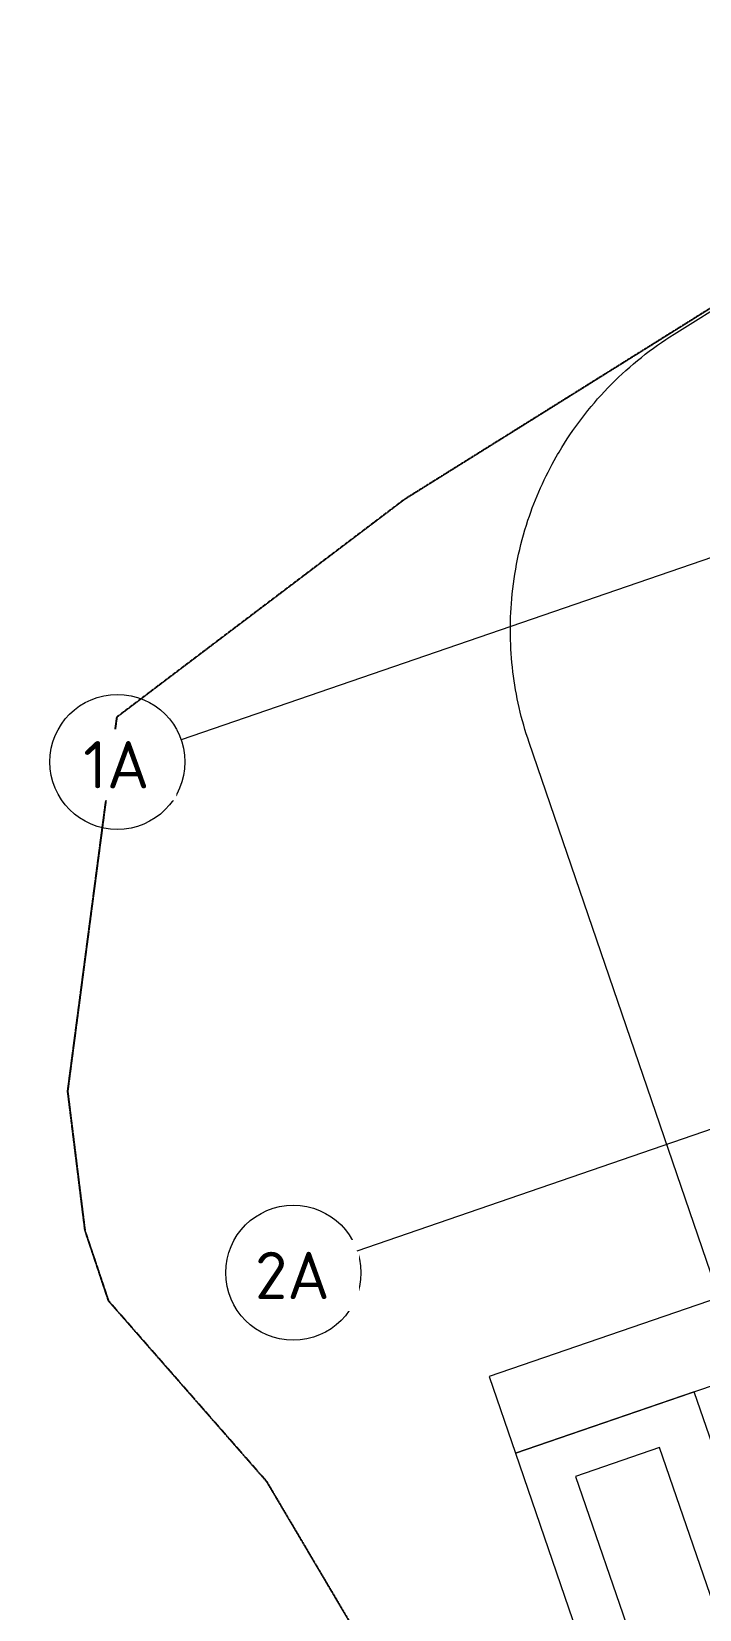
# Model space of a CAD drawing. Header units: millimetres. Extents: x 674 to 609626, y -20132 to 4061356.
# Drawn here: x 338930 to 363657, y 3955910 to 4014320 of the extents above; entities that cross this region are included whole.
import ezdxf

# ---------------------------------------------------------------- set-up
doc = ezdxf.new("R2010")
doc.units = ezdxf.units.MM
doc.linetypes.add('AEC_Double Dash', pattern=[39, 15, -4, 6, -4, 6, -4])
doc.linetypes.add('Boundary', pattern=[16, 5, -2, 5, -2, 0, -2])
for name, color, linetype, lineweight in [('A-000-M_MASS', 13, 'Continuous', 25), ('A-230-M_FLOOR', 192, 'Continuous', 13), ('C-910-M_SITE_BOUND', 91, 'Boundary', 25), ('Z-030-M_GRID', 191, 'Continuous', 13), ('Z-033_T_GRIDREF', 31, 'Continuous', 13)]:
    doc.layers.add(name, color=color, linetype=linetype, lineweight=lineweight)
doc.styles.add('ISOCPEUR_2', font='isocpeur.ttf', dxfattribs={"height": 1750})

# ---------------------------------------------------------------- blocks, each defined once
blk = doc.blocks.new('Family - ___-240017-S0_021 - ROOF LOADING PLAN')
at = {"layer": 'C-910-M_SITE_BOUND', "color": 21, "linetype": 'AEC_Double Dash', "lineweight": 5}
for p, q in [((-2456193, 4006840), (-2471949, 3996996)), ((-2471949, 3996996), (-2482597, 3988937)), ((-2482597, 3988937), (-2484418, 3975094)), ((-2484418, 3975094), (-2483777, 3969937)), ((-2483777, 3969937), (-2482909, 3967343)), ((-2482909, 3967343), (-2477059, 3960662)), ((-2477059, 3960662), (-2473742, 3955054))]:
    blk.add_line(p, q, dxfattribs=at)
blk = doc.blocks.new('Generic Models 3 - Generic Models 2-971299-S0_021 - ROOF LOADING PLAN')
at = {"layer": 'A-000-M_MASS', "lineweight": 5}
for p, q in [((-2396794, 3972914), (-2399897, 3971816)), ((-2394151, 3965449), (-2396794, 3972914)), ((-2399897, 3971816), (-2397253, 3964350)), ((-2397253, 3964350), (-2394151, 3965449))]:
    blk.add_line(p, q, dxfattribs=at)
blk = doc.blocks.new('25021-APA-ZZ-ZZ-M3-AR-000001_V3_rvt-2-S0_021 - ROOF LOADING PLAN')
at = {"layer": 'A-230-M_FLOOR', "lineweight": 5}
for p, q in [((-2461958, 4003120), (-2459382, 4004730)), ((-2460289, 3967458), (-2467326, 3987999)), ((-2460289, 3967458), (-2468803, 3964529)), ((-2468803, 3964529), (-2467837, 3961689)), ((-2467837, 3961689), (-2459317, 3964620)), ((-2461217, 3963966), (-2467837, 3961689)), ((-2457639, 3953565), (-2461217, 3963966)), ((-2467837, 3961689), (-2464258, 3951288))]:
    blk.add_line(p, q, dxfattribs=at)
for points, knots in [([(-2466321, 3998583), (-2466255, 3998698), (-2465681, 3999667), (-2464672, 4000952), (-2463191, 4002282), (-2462379, 4002857), (-2461958, 4003120)], [-0.5333333, -0.5333333, -0.5333333, -0.5333333, -0.5, -0.25, -0.125, 0, 0, 0, 0]), ([(-2467972, 3993315), (-2467885, 3994305), (-2467507, 3996133), (-2466748, 3997836), (-2466321, 3998583)], [-1, -1, -1, -1, -0.75, -0.5333333, -0.5333333, -0.5333333, -0.5333333]), ([(-2467326, 3987999), (-2467472, 3988424), (-2467719, 3989290), (-2468029, 3991064), (-2468052, 3992419), (-2467972, 3993315)], [-1, -1, -1, -1, -0.75, -0.5, 0, 0, 0, 0])]:
    blk.add_open_spline(points, degree=3, knots=knots, dxfattribs=at)
at = {"layer": 'A-000-M_MASS', "color": 253, "lineweight": 5, "rotation": 359.5004071202222}
blk.add_blockref('Generic Models 3 - Generic Models 2-971299-S0_021 - ROOF LOADING PLAN', (-100434, -31763), dxfattribs=at)
at = {"layer": 'C-910-M_SITE_BOUND', "color": 253, "lineweight": 5}
blk.add_blockref('Family - ___-240017-S0_021 - ROOF LOADING PLAN', (0, 0), dxfattribs=at)
blk = doc.blocks.new('Family - ___-3870354-S0_021 - ROOF LOADING PLAN')
at = {"layer": 'C-910-M_SITE_BOUND'}
for p, q in [((-2456193, 4006840), (-2471949, 3996996)), ((-2471949, 3996996), (-2482597, 3988937)), ((-2482597, 3988937), (-2484418, 3975094)), ((-2484418, 3975094), (-2483777, 3969937)), ((-2483777, 3969937), (-2482909, 3967343)), ((-2482909, 3967343), (-2477059, 3960662)), ((-2477059, 3960662), (-2473742, 3955054))]:
    blk.add_line(p, q, dxfattribs=at)
blk = doc.blocks.new('Grid - NRP_Grid-Head-320187-S0_021 - ROOF LOADING PLAN')
at = {"layer": 'Z-033_T_GRIDREF'}
blk.add_circle((0, 0), 5, dxfattribs=at)

msp = doc.modelspace()

# ---------------------------------------------------------------- block references
at = {"lineweight": 5}
msp.add_blockref('25021-APA-ZZ-ZZ-M3-AR-000001_V3_rvt-2-S0_021 - ROOF LOADING PLAN', (2824679, 0), dxfattribs=at)
at = {"layer": 'C-910-M_SITE_BOUND'}
msp.add_blockref('Family - ___-3870354-S0_021 - ROOF LOADING PLAN', (2824679, 0), dxfattribs=at)
at = {"layer": 'Z-033_T_GRIDREF', "xscale": 499.9999999999995, "yscale": 499.9999999999995, "zscale": 499.9999999999995}
for p, rotation in [((342108, 3987284), 109.0004071202157), ((348619, 3968374), 289.0004071202154)]:
    msp.add_blockref('Grid - NRP_Grid-Head-320187-S0_021 - ROOF LOADING PLAN', p, dxfattribs=dict(at, rotation=rotation))

# ---------------------------------------------------------------- next in the draw order: texts
at = {"layer": 'Z-033_T_GRIDREF', "char_height": 1750, "attachment_point": 1, "style": 'ISOCPEUR_2', "bg_fill": 3, "box_fill_scale": 1.25, "bg_fill_color": 256, "bg_fill_true_color": 13158600, "bg_fill_transparency": 0}
for s, insert, width in [('1A', (340844, 3988055), 3006.33), ('2A', (347203, 3969150), 3407.17)]:
    msp.add_mtext(s, dxfattribs=dict(at, insert=insert, width=width))

# ---------------------------------------------------------------- next in the draw order: linework, layer by layer
at = {"layer": 'Z-030-M_GRID'}
for p, q in [((472924, 4032329), (344472, 3988098)), ((350983, 3969187), (477116, 4012620))]:
    msp.add_line(p, q, dxfattribs=at)

doc.saveas('drawing.dxf')
